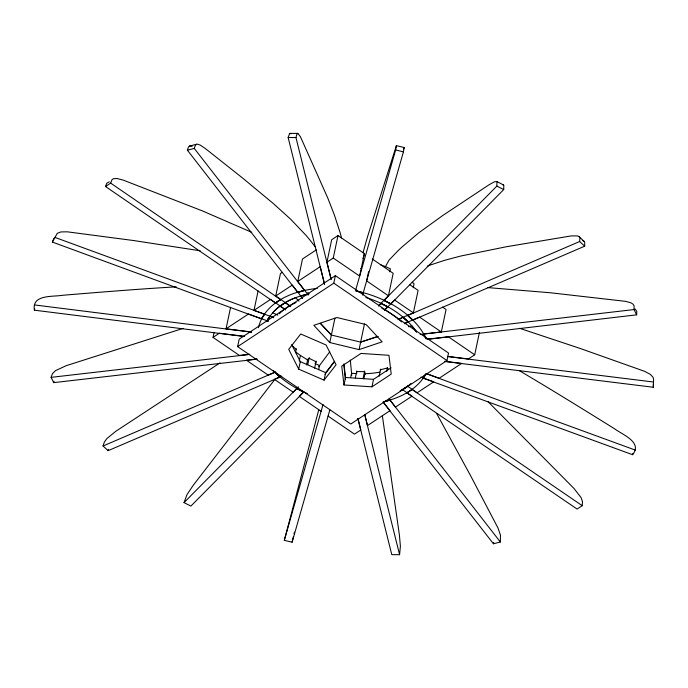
<?xml version="1.0" encoding="UTF-8"?>
<svg xmlns="http://www.w3.org/2000/svg" width="688" height="688" viewBox="0 0 688 688"><rect width="100%" height="100%" fill="white"/><g stroke="black" fill="none" stroke-linecap="round" stroke-linejoin="round"><path stroke-width="1.03" d="M243.655 336.432L34.4 310.185C31.622 294.292 52.709 296.984 62.376 295.298C100.302 292.168 138.228 289.055 176.223 286.836M444.955 361.492L653.29 387.258L653.6 379.432L653.058 377.248L650.263 374.306L644.458 371.271L580.01 348.395L519.646 328.322M653.29 387.258L653.394 383.56M423.696 376.138L423.258 378.202L632.607 454.716L632.822 453.358M632.607 454.716C642.945 442.092 622.055 434.549 614.401 428.667C582.874 409.093 551.329 389.546 519.38 370.686M427.36 339.365L636.658 314.837L633.983 309.557L634.13 306.014L633.184 304.285L631.18 302.935L625.736 301.37L550.297 292.753L487.766 287.601M636.658 314.837L636.796 311.294L634.99 308.852M408.818 391.592L406.943 392.908L577.094 509.068L582.229 505.68L582.495 501.724L581.145 497.691L573.895 488.36L487.861 401.491M579.193 236.715L584.705 241.995L584.705 246.184L412.74 320.135L407.674 315.474L579.64 241.522L579.898 238.125L579.193 236.715L577.619 235.907L571.195 235.907L506.119 246.786L460.814 256.022L444.396 260.382L429.596 265.276A195.573 100.955 -47.4 0 0 427.257 266.161M436.742 413.686L470.248 475.064L498.017 528.04L500.477 535.178L500.348 541.998L493.451 543.769L493.7 542.402M496.59 181.391L503.814 185.149L503.711 189.578L390.818 303.941L383.973 300.458L496.856 186.095L496.968 181.666L494.44 181.752L488.79 184.952L442.891 215.396L418.854 232.75L401.611 247.336A195.573 57.319 -63 0 0 397.354 251.421L388.969 260.193L385.418 266.72M357.855 418.442L391.773 554.631L399.59 554.691L400.39 546.212L399.427 535.273L382.347 415.629M355.429 290.972L395.626 149.967L396.391 145.641L404.191 147.533L403.426 151.859L362.585 295.109M249.796 354.243L239.441 355.447L213.039 337.387L214.114 332.278M251.559 331.969L226.06 328.795L230.583 307.33M237.627 346.623L239.2 339.132L335.374 275.656L448.533 353.056L446.959 360.555L350.785 424.023L237.627 346.623L333.8 283.155L335.374 275.656M273.643 317.555L254.001 310.357L258.095 290.938M55.487 237.291L53.75 238.693L52.374 242.073L261.638 318.974L261.827 318.484M268.26 321.399L267.219 321.021L267.658 318.957M290.353 306.04L275.716 296.021L280.455 273.54L282.2 272.388M109.263 181.83L106.769 183.24L105.505 186.508L275.578 303.055L276.077 302.531M277.763 301.525L280.756 299.478L276.189 302.608M285.58 309.91L280.119 306.169L281.392 305.076M281.504 305.171L285.296 302.582A72.077 46.621 11.9 0 1 295.634 297.68L298.988 301.189M274.916 372.432L279.982 377.093L108.093 450.666L103.037 446.005L274.959 372.242L280.025 376.904L280.222 375.966M308.018 294.67L297.758 281.478L302.496 258.989L316.325 249.864M297.758 292.357L304.689 290.396L297.758 292.357L187.394 150.19L188.478 147L189.578 146.019L197.198 144.11L200.251 145.125L205.05 148.316L242.486 177.951L273.317 203.528L290.706 219.266L306.1 235.442A195.573 90.592 75.6 0 1 310.365 240.585L315.568 247.241M302.608 298.609L300.742 295.952L307.639 294.18M308.138 295.083L307.596 294.378L308.035 292.305M295.479 352.703L296.304 348.799M299.246 361.019L300.432 355.404M298.712 369.138L288.719 349.349L300.733 333.981L326.078 344.998L336.079 364.786L324.065 380.154L298.712 369.138L300.295 361.639L291.721 344.679M184.031 502.61L296.881 388.436L303.683 392.108L190.877 506.093L184.031 502.61L186.973 494.646L193.122 485.427L274.847 379.441M331.272 279.655L326.938 262.223L331.676 239.734L337.997 235.563L364.391 253.623L359.652 276.103L333.259 258.052L337.997 235.563M306.564 364.967L307.639 359.858A75.327 48.719 11.9 0 1 295.513 351.774M307.76 364.683L309.247 357.657M314.614 368.166L316.093 361.14M318.656 369.74L319.542 365.526L315.104 363.625M329.793 342.547L313.848 325.321L336.931 317.521L366.205 324.598L382.15 341.824L359.067 349.616L329.793 342.547L334.927 318.191M324.065 380.154L325.648 372.655L334.497 361.338M343.991 384.97L341.721 366.154L360.994 353.434L388.952 355.292L391.223 374.109L371.959 386.828L343.991 384.97L345.574 377.471L343.931 363.883M368.579 271.683L366.635 280.885L388.436 295.797L378.735 305.61M350.674 377.471L351.568 373.257L356.788 373.627M359.067 349.616L364.494 323.85M355.326 378.004L356.805 370.978M363.152 378.065L364.631 371.038M363.883 378.813L364.958 373.704A75.327 48.719 11.9 0 0 379.896 372.131M378.452 306.057L381.006 303.313L387.851 306.796L384.463 310.391M389.743 271.812L390.371 268.81A87.178 56.382 11.9 0 0 380.455 264.691M383.973 300.458L390.818 303.941M388.436 295.797L393.175 273.308L372.251 258.998M371.959 386.828L373.532 379.337L391.051 367.77M379.148 376.198L380.627 369.172M386.699 371.305L387.525 367.401M397.991 319.645L403.134 317.254L408.19 321.915L404.329 323.756M413.221 287.756L414.064 283.757A87.178 56.382 11.9 0 0 412.207 282.226M500.348 541.998L389.941 400.02L384.816 401.396M407.674 315.474L412.74 320.135M398.541 319.223L413.376 312.851L418.115 290.37L409.575 284.522M401.981 389.52L403.288 389.107M407.58 386.217L402.403 389.804M410.693 390.509L412.121 389.322L408.93 391.678M420.17 334.428L441.318 331.969L446.056 309.48L442.573 307.097M447.467 356.367L468.382 358.973L474.703 354.802L479.441 332.313M329.836 409.928L292.116 542.221L284.307 540.329L318.768 409.773M292.116 542.221L293.312 536.829M324.555 284.393L288.143 137.497L289.657 133.412L297.835 133.369L300.407 136.671L327.832 198.153L334.437 215.146L340.053 232.458A195.573 44.6 -89.6 0 1 341.532 237.928M330.971 278.803L295.969 137.557L296.838 134.392L297.835 133.369M304.655 290.585L194.283 148.419L195.375 145.228L196.476 144.248M103.037 446.005L104.301 442.178L106.821 438.626L115.765 431.316L220.014 362.886M108.093 450.666L108.429 449.316M294.025 533.879L294.438 532.211M105.505 186.508L110.648 183.12L111.912 179.852L113.391 178.708L117.106 178.519L123.264 180.127L202.281 210.846L251.722 232.32M256.908 359.179L53.75 382.631L51.084 377.359L52.469 373.67L55.418 370.677L66.168 365.698L183.068 328.391M53.75 382.631L54.094 381.29M34.4 310.185L34.744 308.86M52.374 242.073L57.276 233.309L60.931 231.925L67.286 231.822L133.618 240.542L200.122 250.776M363.023 252.72L366.317 241.015A195.573 6.768 -76.4 0 1 367.796 235.915L396.391 145.641M362.954 258.662L364.391 253.623M284.307 540.329L323.05 404.492M403.452 149.322L404.191 147.533M267.219 321.021L267.417 320.531M261.638 318.974L261.99 318.183M267.374 320.72L267.572 320.23M267.529 320.427L267.727 319.937M261.947 318.381L262.145 317.89M425.752 374.005L425.39 374.779M267.684 320.135L267.89 319.645M262.102 318.08L262.309 317.598M267.847 319.834L268.053 319.352M262.266 317.787L262.472 317.306M425.433 374.59L424.892 375.657M268.01 319.542L268.217 319.06M262.429 317.495L262.635 317.013M425.27 374.883L424.72 375.94M268.174 319.258L268.389 318.768M262.601 317.202L262.807 316.721M268.346 318.965L268.561 318.484M262.764 316.919L263.874 315.018M262.936 316.626L264.063 314.734M268.518 318.673L268.733 318.191M424.548 376.233L424.763 375.751M268.69 318.389L268.913 317.908M424.582 376.044L423.258 378.202M424.41 376.327L423.301 378.013M268.87 318.105L269.834 316.506M269.051 317.822L270.023 316.222L273.6 317.753M264.02 314.923L264.244 314.459M264.209 314.648L264.441 314.175L55.135 237.472M318.664 366.695L329.741 351.817M325.003 374.298L334.497 361.544M307.149 360.091L309.015 358.199L316.205 361.854L315.276 362.8M298.403 386.888L293.165 392.194L274.357 379.337L281.779 376.155M303.778 391.868L299.297 396.391L321.098 411.304M384.841 309.849L394.577 299.994L413.376 312.851M280.119 306.169L285.296 302.582M275.578 303.055L277.642 301.439M407.425 386.329L403.452 389.004M410.564 390.431L406.943 392.908M213.039 337.387L219.352 333.224L244.455 336.346M226.06 328.795L248.531 313.96L267.985 321.09M254.001 310.357L270.573 299.418L285.219 309.428M275.716 296.021L292.288 285.081L302.419 298.11M297.758 281.478L320.23 266.643L324.504 283.852M326.938 262.223L333.259 258.052M275.707 371.924L268.217 375.132L246.416 360.22L257.097 358.981M404.544 323.48L419.517 317.056L441.318 331.969M320.204 323.377L331.375 335.047L360.641 342.125L377.703 336.363M360.641 342.125L378.202 336.484M408.526 326.748L411.716 325.725A72.077 46.621 11.9 0 1 416.335 331.822M300.699 296.15L307.596 294.378M389.907 400.218L383.457 401.887M187.394 150.19L194.283 148.419M380.206 369.826L387.447 367.968L388.359 369.138M384.377 401.5L383.491 401.697M189.578 146.019L192.167 146.32M633.983 309.557L423.722 334.015L425.261 337.154M51.084 377.359L248.17 354.604M427.085 339.21L448.301 336.742L474.703 354.802M288.143 137.497L295.969 137.557M345.574 377.471L373.532 379.337M447.991 356.608L653.342 382.003M444.68 361.277L461.674 363.393L439.202 378.228L426.56 373.593M34.452 304.93L251.679 332.175M502.894 184.797L503.435 184.874M360.701 268.406L361.2 268.509M356.461 290.998L363.238 292.856L356.418 291.187M395.626 149.967L403.426 151.859M582.676 240.568L584.258 241.376M426.018 373.601L635.368 450.115M420.97 377.153L433.741 381.831L417.16 392.771L407.451 386.131M290.018 133.309L290.861 133.868M300.295 361.639L325.648 372.655M277.84 315.138L272.689 312.825A72.077 46.621 11.9 0 1 280.205 306.005M380.963 303.511L387.808 306.994M303.683 392.108L296.838 388.625M496.856 186.095L503.711 189.578M333.8 283.155L446.959 360.555M412.078 389.511L582.229 505.68M402.317 389.52L412.026 396.168L395.454 407.107L389.116 398.963M328.081 416.085L354.483 434.137L360.804 429.974L358.001 418.691M110.648 183.12L280.721 299.667M285.253 302.772L290.723 306.521M403.091 317.443L408.147 322.113M579.64 241.522L584.705 246.184M291.772 345.307L296.425 349.581M320.505 323.308L331.375 335.047M383.569 402.463L389.984 410.71L367.512 425.545L364.743 414.408M383.01 401.99L493.451 543.769M423.903 334.342L426.053 338.814M425.468 337.292L426.087 338.625M364.743 414.744L399.59 554.691M365.259 374.126L364.64 371.64L356.427 371.572L356.737 372.819M350.321 360.134L351.757 375.252M343.871 364.649L345.256 379.191M279.371 313.754A75.327 48.719 11.9 0 1 296.012 302.565M381.78 308.207A75.327 48.719 11.9 0 1 401.551 321.889M425.571 374.332A87.376 56.511 11.9 0 1 385.366 401.259M307.295 393.527A87.376 56.511 11.9 0 1 273.385 370.626M258.456 327.694A87.376 56.511 11.9 0 1 317.323 288.453M356.599 291.024A87.376 56.511 11.9 0 1 425.872 338.161M410.917 383.517A81.347 52.615 11.9 0 1 400.167 390.879M266.824 321.717A81.347 52.615 11.9 0 1 309.187 293.862M365.87 297.5A81.347 52.615 11.9 0 1 416.584 332.184"/></g></svg>
